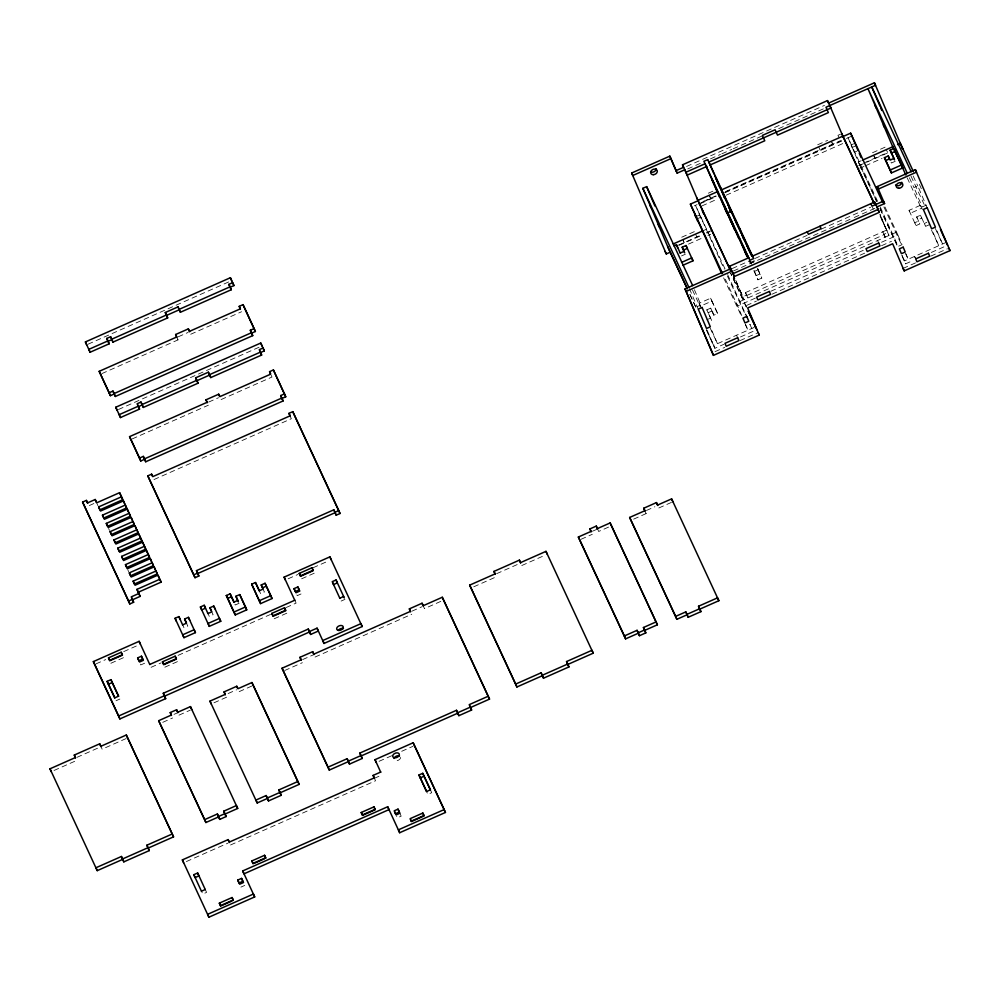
<?xml version="1.0" encoding="UTF-8"?>
<svg xmlns="http://www.w3.org/2000/svg" width="1000" height="1000" viewBox="0 0 1000 1000"><rect width="100%" height="100%" fill="white"/><g stroke="black" fill="none" stroke-linecap="round" stroke-linejoin="round"><path stroke-width="0.75" stroke-dasharray="5 3.75" d="M88.062 344.2L228.787 281.887M178.275 336.788L188.162 332.4M101.838 373.612L178.012 339.888L176.775 336.975M190.725 334.25L241.6 311.725M118.438 409.513L260.575 346.562M686.587 166.45L824.475 105.388M687.738 168.912L701.963 162.625M710.487 158.85L720.438 154.438M721.862 153.812L731.812 149.412M733.225 148.775L761.663 136.188M778.713 128.637L825.625 107.863M208.637 402.1L218.538 397.713M132.213 438.925L208.375 405.188M221.1 399.562L271.975 377.038L270.825 374.562M840.5 134.2L837.962 135.325L839.112 137.8M708.325 193.2L715.387 190.075M817.7 144.762L827.6 140.387M703 201.525L715.738 195.888M725.65 191.488L840.35 140.7M694.362 205.825L697.087 204.613M698.45 204.013L716.375 196.075M724.85 192.312L845.075 139.088M846.438 138.475L851.888 136.062M700.775 203.45L716.413 196.525M724.95 192.75L842.925 140.512M701.925 205.925L717.562 199M726.1 195.225L844.075 142.975M856.812 151.163L854.275 152.287L853.125 149.812L851.05 144.975L853.6 143.837M695.775 216.713L699.587 215.025L698.438 212.55L701.65 219.862M856.012 145.75L852.2 147.438L851.05 144.975M696.688 219.088L700.5 217.387M681.737 237.213L694.463 231.588M872.513 152.738L885.225 147.113M701.963 231.238L709.6 227.862M861.175 160.738L858.4 161.975L876.8 201.55M93.875 503.525L88.787 505.788L87.55 502.875M678.575 245.05L701.05 235.1M706.637 232.625L710.837 230.763M877.638 201.363L848.075 137.75L859.638 164.875L862.412 163.65M863.8 163.038L887.625 152.487L886.475 150.013M679.013 245.325L701.213 235.5M706.762 233.038L709.538 231.812M858.688 165.775L889.212 152.25M154 479.55L291.35 418.725L290.2 416.25M688.487 244.112L702.362 237.975M707.913 235.512L710.688 234.288M859.837 168.25L864 166.4M865.387 165.787L882.038 158.412M681.538 255.925L685.35 254.237M895.2 161.312L891.388 163.012L890.562 161.075M909.35 177.688L913.95 187.587L917.763 185.9L927.175 207.738M732.262 268.512L749.237 261M754.875 258.5L807.075 235.387M821.2 229.125L870.662 207.225M750.537 262.362L754.35 260.663M750.312 263.3L754.125 261.613M733.462 270.963L852.875 218.088M854.287 217.463L875.612 208.012M754.137 271.55L757.962 269.862M756.062 275.675L759.875 273.975L761.787 278.1L757.975 279.788L753.775 270.3M717.613 313.488L711.862 301.112L700.413 306.188L699.175 303.275L710.625 298.212L717.613 313.488L713.8 315.175L710.638 308.15L706.825 309.837L711.9 320.988L706.825 309.837M920.475 205.287L921.712 208.2L910.263 213.263L909.025 210.362L920.475 205.287L922.387 209.412M689.438 288.65L697.1 306.637L700.925 304.95L702.075 307.425M926.025 205.275L922.212 206.962L913.95 187.587M920.487 215.225L921.725 218.125L917.913 219.825L916.675 216.912L920.487 215.225L925.562 226.375L929.375 224.688M746.612 295.087L745.462 292.613L747.85 297.987L746.612 295.087L742.788 296.775L733.587 276.988L744.038 299.675L734.438 277.188M883.962 234.262L885.2 237.162L882.812 231.788L883.962 234.262L887.775 232.575L879.887 215.613L889.013 235.475L879.987 214.312M746.7 295.512L884.05 234.688M708.062 312.738L711.875 311.05M710.638 308.15L712.562 312.262L716.375 310.575M916.012 225.625L919.825 223.938L918.587 221.038L914.775 222.725L916.012 225.625L909.025 210.362M755.35 298.113L737.638 305.963L724.575 277.613M770.863 291.25L863.25 250.338M881.538 242.25L897.887 235L884.825 206.663M706.838 319.775L710.662 318.075M926.862 222.338L924.325 223.463L925.562 226.375M746.513 305.487L756.462 301.087M772.1 294.163L865.913 252.613M881.55 245.7L891.5 241.287M754.237 327.4L713.625 345.387L706.4 329.837M946.375 242.325L904.4 260.912L901.775 255.25L905.638 263.812L913.275 260.438M706.325 329.913L714.875 348.288L723.775 344.35M740.487 336.95L756.838 329.7M931.263 252.475L947.613 245.225M715.062 351.65L724.775 347.35M740.037 340.6L756.688 333.225M903.062 268.412L915.55 262.875M930.812 256.125L947.463 248.75M95.975 663.888L105.688 659.587M123.725 651.6L138.988 644.85M288.137 578.8L297.85 574.5M313.1 567.737L328.363 560.988M239.062 603.3L235.25 604.987L234.013 602.087M110.875 663.263L123.6 657.625M301.65 578.787L314.363 573.15L313.212 570.675M144.6 663.238L140.787 664.925L138.875 660.8M301.038 593.962L297.225 595.65L296.4 593.713M151.1 667.312L161.05 662.913M178.113 655.362L270.5 614.45M286.137 607.525L296.087 603.112L294.85 600.212M164.85 667.2L177.575 661.562M274.225 618.763L286.95 613.125M116.037 700.738L119.85 699.05M341.15 601.062L344.963 599.375M76.938 757.35L100.962 746.712M174.013 714.362L177.838 712.675M302.625 659.587L313.925 654.575M412 611.15L421.887 606.775M496.613 573.688L519.225 563.675M592.425 531.263L597.513 529.012M54.062 770.462L76.675 760.45M126.137 738.55L102.112 749.188L100.875 746.275M162.738 722.337L172.625 717.962M178.988 715.15L190.287 710.138M228.137 693.538L236.612 689.788M284.65 670.525L302.362 662.688M315.075 657.05L411.737 614.25M440.8 601.375L424.45 608.625L423.212 605.712M473.75 586.8L496.35 576.788M521.788 565.525L544.4 555.513M581 539.3L592.3 534.3M608.55 527.1L598.663 531.475L597.837 529.538M646.4 510.5L654.875 506.75M213.975 702.8L226.462 697.262L225.312 694.788M251.762 686.062L239.175 691.637L238.35 689.7M633.65 519.138L646.137 513.6L644.9 510.7M658.85 507.975L671.45 502.4M379.075 761.312L391.8 755.688M401.688 751.3L412.987 746.3M186.375 861.562L228 843.125M374.375 778.312L382 774.938M230.538 844.987L375.525 780.788L374.275 777.875M240.925 887.113L244.737 885.425M919.425 184.375L921.325 188.7M913.162 176L917.763 185.9M911.012 176.175L924.812 205.85M935.325 228.463L942.55 244.013L936.062 228.787M907.2 177.862L921.65 208.95M931.513 230.15L938.737 245.7L932.25 230.487M916.675 216.912L919.825 223.938M873.75 155.65L874.9 158.125L873.662 155.213M915.725 258.875L914.575 256.4L915.812 259.312M883.9 206.925L901.65 245.087M905.588 253.562L908.213 259.225L905.85 253.688M880.275 207.013L898.2 246.375L902.025 244.688L896.65 232.1L736.4 303.062L741.775 315.65L745.588 313.962L746.737 316.438M880.088 208.612L897.825 246.775M859.638 164.875L876.725 201.625M880.013 208.688L897.75 246.85M831.663 142.037L832.812 144.512L831.988 142.575M877.575 240.55L878.725 243.012M749.975 260.663L751.125 263.137L750.3 261.2M709.562 196.1L710.713 198.575L709.475 195.675M746.4 307.013L730.625 273.087L746.325 307.087M725.025 268.938L695.45 205.338L724.188 269.125M727.65 274.587L747.138 317.587M727.475 276.188L745.212 314.35M749.812 324.25L751.787 328.488L750.013 324.338M723.65 277.887L741.4 316.05M745.337 324.525L747.975 330.175L745.612 324.637M695.7 234.488L696.85 236.962M736.525 335.25L737.675 337.725M682.975 240.125L684.125 242.6L682.887 239.688M699.175 303.275L700.45 306.025M692.475 289.988L700.362 306.95M710.212 328.15L717.45 343.7L710.95 328.475M697.1 306.637L698.25 309.113M689.975 294.5L695.888 307.225M689.9 294.575L695.812 307.3M644.987 511.125L646.137 513.6M176.863 337.413L178.012 339.888M262.475 587.863L264.387 591.987L260.575 593.675L259.337 590.775M211.175 610.612L213.1 614.738L209.288 616.425L208.038 613.525M185.863 621.938L187.775 626.05L183.962 627.75L182.712 624.837M96.938 503.5L97.95 505.7M902.038 255.375L905.638 263.812M880.037 214.65L886.625 230.1L741.637 294.3L734.475 277.512M872.4 207.138L873.225 209.075M818.85 147.238L820.088 150.15M757.788 268.712L761.787 278.1M757.588 268.612L759.875 273.975M750.475 261.825L751.462 264.15M753.975 270.4L757.975 279.788M749.762 260.912L750.913 263.6M749.562 260.812L750.713 263.5M749.163 260.625L750.512 263.4M710.625 298.212L711.862 301.112M712.562 312.262L713.8 315.175M694.425 289.725L700.925 304.95M707.138 330.163L714.875 348.288M430.438 789.8L431.675 792.712L427.863 794.4L427.038 792.463M399.925 813.25L401.163 816.162L397.35 817.85L396.525 815.913M127.8 569.725L128.625 571.663M108.625 528.5L109.45 530.438M205.325 889.488L206.562 892.387L202.75 894.075L201.925 892.138M400.562 757.412A3.475 2.275 -23.1 0 1 398.2 760.3A3.475 2.275 -23.1 0 1 394.425 760.138"/><path stroke-width="1.5" d="M86.65 344.825L85.412 341.925L230.387 277.725L233.938 285.575L230.113 287.262L231.262 289.738L180.4 312.262L179.25 309.788L166.525 315.425L165.287 312.512L178 306.887L179.15 309.363L230.025 286.825L228.875 284.363L232.688 282.663L233.938 285.575M109.175 343.8L106.788 338.425L110.6 336.737L111.75 339.2L166.438 314.988L167.675 317.9L112.987 342.113L111.838 339.637L108.025 341.325L109.175 343.8L90.1 352.25L85.412 341.925M176.863 337.413L175.625 334.5L188.337 328.875L189.488 331.35L240.362 308.825L239.213 306.35L243.025 304.65L255.387 331.475L251.575 333.162L250.325 330.25L254.15 328.562M250.325 330.25L252.725 335.637L115.363 396.463L114.213 393.988L110.4 395.675L99.188 371.325L176.775 336.975L175.625 334.5M99.188 371.325L109.162 392.762L112.975 391.075L115.363 396.463M114.125 393.55L251.475 332.725M670.45 252.1L666.287 253.95L631.675 173.012L669.837 156.125L677.175 173.125L684.812 169.75L698.025 200.738L730.238 270M670.987 158.6L632.825 175.487L631.675 173.012M117.013 410.138L115.775 407.238L260.763 343.025L264.3 350.887L260.487 352.575L261.637 355.05L210.763 377.575L209.613 375.1L196.887 380.737L195.65 377.825L208.375 372.2L209.525 374.663L260.4 352.137L259.25 349.663L263.062 347.975L264.3 350.887M195.65 377.825L198.038 383.2L143.35 407.425L140.963 402.038L137.15 403.738L139.537 409.113L120.463 417.562L115.775 407.238M683.337 166.737L682.513 164.8L827.5 100.6L830.95 108.012L708.85 162.087L714.1 174.1M138.3 406.2L119.225 414.65L120.463 417.562M142.113 404.513L196.8 380.3M137.562 404.7L138.387 406.637L142.2 404.95L143.35 407.425M669.837 156.125L676.025 170.65L683.662 167.275M828.65 103.075L874.425 82.8L875.575 85.275L825.975 107.238L828.375 112.613L777.5 135.137L775.113 129.762L762.387 135.387L764.775 140.775L709.762 165.125M667.625 246.45L687.35 288.85L668.863 249.35L642.837 188.325L646.65 186.637L692.663 285.575M706.95 166.375L687.2 175.125L686.05 172.65M207.225 402.725L205.987 399.812L218.713 394.188L219.862 396.65L270.725 374.125L269.575 371.65L273.4 369.963L285.75 396.788L281.938 398.475L280.7 395.562L284.513 393.875M280.7 395.562L283.087 400.95L145.725 461.763L144.575 459.288L140.762 460.988L129.562 436.637L207.138 402.287L205.987 399.812M697.938 200.312L717.337 191.725M721.575 189.838L842.925 136.113M721.688 273.637L690.4 204.125L698.575 200.5M842.475 136.775L850.65 133.162L882.775 202.5M129.562 436.637L139.525 458.075L143.338 456.388L145.725 461.763M144.488 458.862L281.85 398.038M725.625 208.762L723.7 204.638L734.975 230.325L727.537 212.887L731.35 211.2L738.988 228.738M131.662 597.837L132.487 599.775L140.125 596.388L138.887 593.488L131.25 596.862L133.637 602.25L129.825 603.938L82.587 502.088L86.4 500.4L87.55 502.875L95.188 499.5L96.713 502.8L119.612 492.663L122.762 499.688L99.875 509.825L98.637 506.912L121.525 496.775L122.762 499.688M147.8 475.863L151.613 474.175L152.762 476.65L290.113 415.825L288.962 413.35L292.775 411.662L338.775 510.6L340.025 513.5L336.2 515.188L335.05 512.712L197.7 573.538L198.85 576.013L195.037 577.7L147.8 475.863L195.037 577.7M673.175 243.988L702.6 230.963M862.562 160.125L893.375 146.488M897.575 144.625L900.375 143.387L913.438 171.737M673.925 245.912L676.462 244.775L680.263 253.188M890.125 150.162L893.95 148.475L902.85 167.875L891.4 172.938L884.412 157.675L888.225 155.975L890.15 160.1L893.962 158.412L890.125 150.162L894.562 159.95M891.375 153.075L895.188 151.387L902.85 167.875M686.012 245.525L687.25 248.425L683.438 250.113L682.2 247.213L686.012 245.525L693 260.8L682.825 265.3M885.65 160.575L889.475 158.887L888.225 155.975M680.3 253.025L684.112 251.337M103.7 518.062L126.6 507.938L123.438 500.9L100.55 511.037L98.637 506.912M103.287 517.1L102.463 515.163L125.363 505.025L126.6 507.938M681.587 262.4L691.762 257.887L693 260.8M884.412 157.675L890.163 170.037L901.612 164.963M130.425 516.175L129.188 513.275L106.3 523.413L107.537 526.312L130.425 516.175L127.275 509.15L104.388 519.288L102.463 515.163M877.225 186.575L915.387 169.675L916.538 172.15L878.375 189.05L877.225 186.575L884.575 203.575L876.95 206.95L879.338 212.338L734.35 276.537L733.2 274.062M134.262 524.425L133.025 521.512L110.138 531.65L111.375 534.562L134.262 524.425L131.113 517.388L108.212 527.525L106.3 523.413M138.1 532.663L136.862 529.763L113.963 539.9L115.2 542.8L138.1 532.663L134.938 525.638L112.05 535.775L110.138 531.65M730.9 269.113L729.663 266.212L748.737 257.762M752.55 256.075L874.65 202.013L878.1 209.425L733.112 273.625L729.663 266.212M915.387 169.675L950 250.613L904.212 270.887L892.65 243.762L747.663 307.962L759.225 335.087L713.438 355.363L685.025 288.95L730.812 268.688M141.925 540.913L140.688 538L117.8 548.138L119.038 551.05L141.925 540.913L138.775 533.888L115.887 544.025L113.963 539.9M685.025 288.95L686.175 291.425L731.963 271.15L734.35 276.537M145.762 549.15L144.525 546.25L121.638 556.388L122.875 559.288L145.762 549.15L142.613 542.125L119.712 552.263L117.8 548.138M149.6 557.4L148.363 554.5L125.463 564.625L126.7 567.537L149.6 557.4L146.438 550.375L123.55 560.513L121.638 556.388M153.425 565.65L152.188 562.737L129.3 572.875L130.538 575.788L153.425 565.65L150.275 558.612L127.387 568.75L125.463 564.625M157.262 573.888L156.025 570.988L133.138 581.125L134.375 584.025L157.262 573.888L154.113 566.862L131.213 577L129.3 572.875M161.1 582.137L159.863 579.225L136.962 589.362L138.2 592.275L161.1 582.137L157.938 575.1L135.05 585.237L133.138 581.125M198.85 576.013L196.462 570.638L333.812 509.812L334.963 512.288L338.775 510.6M82.587 502.088L128.588 601.025L132.4 599.338M193.8 574.8L197.613 573.112L196.462 570.638M204.213 605.275L205.45 608.188L201.637 609.875L200.4 606.975L204.213 605.275L208 613.688M251.688 584.212L255.5 582.525L259.337 590.775L263.15 589.087L261.238 584.963L265.05 583.275L270.8 595.638L272.038 598.55L260.587 603.612L251.688 584.212L260.587 603.612M176.312 621.188L175.075 618.288L178.888 616.6L182.675 625M226.363 595.538L230.175 593.837L234.013 602.087L237.825 600.4L235.912 596.275L239.725 594.587L245.475 606.95L246.713 609.862L235.263 614.925L226.363 595.538L235.263 614.925M227.6 598.438L231.412 596.75L233.975 602.25M211.175 610.612L209.938 607.712L213.762 606.025L220.75 621.3L209.3 626.362L200.4 606.975M185.863 621.938L184.613 619.025L188.438 617.337L195.425 632.612L183.975 637.675L175.075 618.288M309.413 631.538L317.05 628.162L318.288 631.062L310.663 634.45L308.263 629.062L163.287 693.263L165.675 698.65L119.887 718.925L93.35 661.6L139.137 641.325L149.838 664.6M285.363 580.025L284.113 577.125L329.9 556.85L362.188 626.538L324.038 643.438L317.05 628.162M272.038 598.55L266.288 586.175L262.475 587.863L261.238 584.963M182.712 624.837L186.537 623.15L184.613 619.025M208.038 613.525L211.863 611.838L209.938 607.712M108.488 657.875L121.2 652.25L122.35 654.725L109.637 660.35L108.488 657.875L109.725 660.788L122.45 655.15L121.2 652.25M299.262 573.4L311.975 567.775L313.125 570.25L300.413 575.875L299.262 573.4L300.5 576.312L313.212 570.675L311.975 567.775M259.35 600.712L270.8 595.638M234.025 612.025L245.475 606.95M137.637 657.9L141.45 656.213L143.363 660.325L139.55 662.013L137.637 657.9L138.875 660.8L142.688 659.112L141.45 656.213M294.062 588.625L297.887 586.938L299.8 591.062L295.988 592.75L294.062 588.625L295.3 591.538L299.125 589.837L297.887 586.938M107.125 681.35L110.95 679.663L118.612 696.15L114.8 697.837L107.125 681.35L114.763 697.987M344.325 598L336.05 579.975L332.238 581.663L339.862 598.312M149.863 664.412L294.85 600.212M108.362 684.25L112.188 682.562L118.575 696.3M162.463 661.812L175.175 656.188L176.325 658.662L163.612 664.287L162.463 661.812L163.7 664.725L176.425 659.087L175.175 656.188M271.837 613.387L284.55 607.75L285.7 610.225L272.987 615.862L271.837 613.387L273.075 616.287L285.8 610.662M339.9 598.15L343.725 596.462M93.35 661.6L118.65 716.012L164.438 695.738M163.287 693.263L164.525 696.175L309.513 631.975L310.663 634.45M75.525 757.975L74.287 755.062L99.725 743.8L100.875 746.275L126.312 735.013L173.55 836.862L148.112 848.125L149.262 850.6L123.825 861.862L121.438 856.475L96 867.738L97.238 870.65L122.675 859.388M171.475 715.487L170.238 712.575L176.6 709.762L177.75 712.237L190.463 706.612L237.7 808.45L224.988 814.075L223.75 811.175L236.462 805.537L237.7 808.45M301.212 660.212L299.975 657.312L312.688 651.675L313.837 654.15L410.5 611.35L409.35 608.875L422.062 603.237L423.212 605.712L442.287 597.263L489.525 699.112L470.45 707.562L471.6 710.037L458.888 715.662L457.738 713.188L361.075 755.987L359.837 753.088L456.5 710.288L457.65 712.763L470.363 707.125L469.212 704.65L488.288 696.2M495.2 574.312L493.963 571.4L519.4 560.138L520.55 562.612L545.988 551.35L593.225 653.188L567.788 664.463L566.55 661.55L591.987 650.288L593.225 653.188M589.913 528.913L596.275 526.1L597.425 528.575L610.138 522.938L657.387 624.788L644.663 630.413L645.812 632.888L639.45 635.7L638.3 633.237L625.588 638.862L578.35 537.025L591.062 531.388L589.913 528.913L591.15 531.825M51.238 771.712L50 768.8L75.438 757.537L74.287 755.062M223.75 811.175L226.137 816.55L219.775 819.375L218.625 816.9L205.912 822.525L158.663 720.688L171.388 715.05L170.238 712.575M225.312 694.788L224.075 691.888L236.788 686.25L237.938 688.725L251.925 682.537L299.163 784.375L280.087 792.825L278.85 789.925L297.925 781.475M359.837 753.088L362.225 758.462L349.513 764.1L348.363 761.625L329.288 770.075L282.038 668.225L301.125 659.775L299.975 657.312M566.55 661.55L568.938 666.925L543.5 678.188L542.35 675.725L516.912 686.988L469.675 585.138L495.112 573.875L493.963 571.4M644.987 511.125L643.75 508.225L656.462 502.587L657.613 505.062L671.612 498.875L718.85 600.712L699.775 609.163L698.525 606.25L717.613 597.812L718.85 600.712M211.2 704.025L209.963 701.125L225.225 694.362L224.075 691.888M698.525 606.25L700.925 611.638L688.2 617.263L687.05 614.788L676.875 619.3L629.637 517.45L644.9 510.7L643.75 508.225M149.262 850.6L146.875 845.212L172.312 833.95M158.663 720.688L204.662 819.625L217.387 813.988L218.538 816.462L224.9 813.65M282.038 668.225L328.038 767.163L347.125 758.713L348.275 761.188L360.988 755.562M469.675 585.138L515.675 684.075L541.112 672.812L542.263 675.288L567.7 664.025M578.35 537.025L624.35 635.962L637.062 630.325L638.212 632.8L644.575 629.987L643.425 627.513L656.137 621.875M121.438 856.475L122.587 858.95L148.025 847.688L146.875 845.212M280 792.387L267.288 798.025L266.137 795.55L255.963 800.062L257.2 802.962L267.375 798.462L268.525 800.925L281.238 795.3L278.85 789.925M629.637 517.45L675.638 616.388L685.812 611.888L686.963 614.362L699.675 608.725M376.25 762.562L375.012 759.663L413.162 742.763L445.45 812.45L399.675 832.725L387.7 806.737L242.712 870.938L243.95 873.85L388.938 809.638L387.7 806.737M183.6 862.788L182.362 859.887L228.15 839.613L229.3 842.087L374.275 777.875L373.125 775.413L380.763 772.025M197.662 872.987L198.9 875.9L195.075 877.588L193.837 874.688L197.662 872.987L205.287 889.638M418.95 775L422.762 773.312L430.438 789.8L426.613 791.488L418.95 775L426.575 791.65M420.188 777.913L424.012 776.213L430.4 789.963M251.863 860.925L264.575 855.288L265.725 857.763L253.012 863.4L251.863 860.925L253.1 863.825M361.238 812.487L373.95 806.862L375.1 809.338L362.388 814.963L361.238 812.487L362.475 815.4L375.188 809.762L373.95 806.862M254.513 863.2L264.4 858.825M201.513 891.175L205.325 889.488M237.763 880.088L241.575 878.4L243.5 882.525L239.675 884.212L237.763 880.088L239 883L242.812 881.3L241.575 878.4M398.013 809.125L394.2 810.825L396.112 814.938L399.925 813.25L398.013 809.125L399.25 812.038L395.438 813.725L394.613 811.787M219.35 903.15L232.062 897.525L233.212 900L220.5 905.625L219.35 903.15L220.588 906.062L231.9 901.05M422.837 813.05L410.125 818.675L411.275 821.15L423.988 815.525L422.837 813.05L424.075 815.95L411.362 821.587L410.538 819.65M444.212 809.55L398.425 829.825L399.675 832.725M208.9 917.2L254.688 896.925L253.45 894.025L207.662 914.3L208.9 917.2L182.362 859.887M940.462 229.6L947.613 245.225M901.7 146.725L902.85 149.2L874.425 82.8M948.85 248.137L950 250.613M911.2 171.762L871.762 86.962L880.025 106.337M907.375 173.45L867.95 88.65L892.738 146.762L905.888 175.037M875.062 105.55L876.213 108.025M883.325 124.925L884.475 127.387M884.575 203.575L883.425 201.1L871.988 206.175L870.837 203.7M878.188 209.862L879.338 212.338M841.775 133.637L873.975 202.887M873.9 202.975L843.012 136.537L829.8 105.55M903.062 268.412L904.212 270.887M819.963 226.225L821.112 228.7L808.388 234.325L807.237 231.85M717.938 182.338L716.025 178.225L724.8 198.438M721.137 189.213L719.85 186.462L725 198.538M723.688 194.713L730.175 209.562M735.188 219.438L737.1 223.562M742.85 235.938L751.062 254.812M747.962 246.925L746.688 244.175L752.038 256.35M752.438 256.55L750.525 252.425L752.237 256.45M729.212 208.025L731.125 212.15L728.263 205.438M714.125 184.025L712.2 179.913L727.312 213.837L725.387 209.713M719.875 196.4L731.137 222.075M727.537 212.887L738.812 238.562M733.288 225.25L731.375 221.137L746.475 255.062L744.562 250.938M739.038 237.625L747.825 257.838M744.788 249.988L742.875 245.863L748.225 258.038M748.625 258.238L746.7 254.112L748.425 258.137M719.638 197.35L705.037 163.775L685.962 172.213L682.513 164.8M696.787 197.838L730.3 269.913M748.375 311.25L755.6 326.8M748.3 311.325L756.838 329.7M758.075 332.612L759.225 335.087M676.025 170.65L677.175 173.125M690.4 204.125L722.525 273.45M695.775 216.713L694.625 214.237L697.837 221.55M682.2 247.213L684.712 252.862M642.837 188.325L688.838 287.262M649.95 205.225L651.1 207.7M658.213 224.6L659.362 227.075M665.138 251.475L666.287 253.95M699.775 609.163L700.925 611.638M657.387 624.788L610.138 522.938M567.788 664.463L568.938 666.925M489.525 699.112L442.287 597.263M255.387 331.475L243.025 304.65M285.75 396.788L273.4 369.963M340.025 513.5L292.775 411.662M251.575 333.162L252.725 335.637M281.938 398.475L283.087 400.95M445.45 812.45L413.162 742.763M375.012 759.663L380.725 772.188M165.287 312.512L166.438 314.988M166.525 315.425L167.675 317.9M196.887 380.737L198.038 383.2M284.113 577.125L294.825 600.4M361.075 755.987L362.225 758.462M259.3 590.925L255.5 582.525M246.713 609.862L239.725 594.587M238.425 601.925L235.912 596.275M106.788 338.425L107.938 340.9L88.863 349.338L90.1 352.25M138.387 406.637L139.537 409.113M299.163 784.375L251.925 682.537M280.087 792.825L281.238 795.3M209.963 701.125L257.2 802.962M136.962 589.362L138.887 593.488M138.2 592.275L140.125 596.388M132.487 599.775L133.637 602.25M224.988 814.075L226.137 816.55M164.525 696.175L165.675 698.65M242.712 870.938L254.688 896.925M193.837 874.688L201.475 891.325M173.55 836.862L126.312 735.013M50 768.8L97.238 870.65M880.625 107.713L881.8 110.487M893.95 148.475L895.188 151.387M890.163 170.037L891.4 172.938M850.65 133.162L858.088 150.6M859.262 153.363L861.038 157.513M874.65 202.013L875.85 204.812M827.5 100.6L828.737 103.5M749.15 250.688L739.025 227.688L744.175 239.762M735.763 220.787L741.112 232.95M742.25 235.637L743.975 239.662M737.075 224.613L727.525 202.95L732.1 213.688M721.775 190.588L727.125 202.75M714.675 175.438L719.825 187.512M702.337 210.837L703.55 213.688M676.462 244.775L677.7 247.688M646.65 186.637L654.912 206.012M686.175 291.425L713.438 355.363M671.612 498.875L672.85 501.775M656.462 502.587L657.7 505.5M685.812 611.888L688.2 617.263M675.638 616.388L676.875 619.3M643.425 627.513L645.812 632.888M596.275 526.1L597.513 529.012M637.062 630.325L639.45 635.7M624.35 635.962L625.588 638.862M545.988 551.35L547.225 554.25M519.4 560.138L520.638 563.05M541.112 672.812L543.5 678.188M515.675 684.075L516.912 686.988M469.625 705.625L471.6 710.037M422.062 603.237L423.3 606.15M456.5 710.288L458.888 715.662M409.35 608.875L410.588 611.775M333.812 509.812L336.2 515.188M260.763 343.025L262 345.938M288.962 413.35L290.2 416.25M230.387 277.725L231.637 280.625M269.575 371.65L270.4 373.587M259.662 350.637L261.637 355.05M239.213 306.35L240.45 309.25M228.875 284.363L231.262 289.738M362.188 626.538L360.95 623.638L322.8 640.525L324.038 643.438M422.762 773.312L424.012 776.213M329.9 556.85L331.138 559.75M336.05 579.975L337.3 582.888L333.475 584.575L332.65 582.638M218.713 394.188L219.537 396.125M208.375 372.2L210.763 377.575M188.337 328.875L189.575 331.775M178 306.887L180.4 312.262M373.125 775.413L374.375 778.312M308.263 629.062L309.513 631.975M312.688 651.675L313.925 654.575M284.55 607.75L285.387 609.688M347.125 758.713L349.513 764.1M265.05 583.275L266.288 586.175M328.038 767.163L329.288 770.075M230.175 593.837L231.412 596.75M140.963 402.038L142.2 404.95M110.6 336.737L112.987 342.113M220.75 621.3L219.513 618.387L208.062 623.462L209.3 626.362M213.762 606.025L215 608.925M151.613 474.175L152.438 476.112M143.338 456.388L144.575 459.288M112.975 391.075L114.213 393.988M139.525 458.075L140.762 460.988M236.788 686.25L237.613 688.188M109.162 392.762L110.4 395.675M266.137 795.55L268.525 800.925M195.425 632.612L194.188 629.7L182.738 634.775L183.975 637.675M188.438 617.337L189.675 620.237M178.888 616.6L180.125 619.5M157.938 575.1L159.188 578.013M154.113 566.862L155.35 569.763M150.275 558.612L151.512 561.525M146.438 550.375L147.675 553.275M142.613 542.125L143.85 545.037M138.775 533.888L140.013 536.788M134.938 525.638L136.175 528.538M131.113 517.388L132.35 520.3M127.275 509.15L128.512 512.05M123.438 500.9L124.675 503.812M119.612 492.663L120.85 495.562M264.575 855.288L265.812 858.2M190.463 706.612L191.7 709.513M95.188 499.5L96.425 502.4M176.6 709.762L177.838 712.675M86.4 500.4L87.638 503.312M128.588 601.025L129.825 603.938M217.387 813.988L219.775 819.375M228.15 839.613L229.387 842.513M139.137 641.325L140.375 644.237M204.662 819.625L205.912 822.525M232.062 897.525L233.312 900.425M110.95 679.663L112.188 682.562M118.65 716.012L119.887 718.925M99.725 743.8L100.962 746.712M122.587 858.95L123.825 861.862M394.012 758.425A3.475 2.275 -23.1 0 1 399.525 755.987M338.275 630.4A3.475 2.275 -23.1 0 1 343.475 628.612M901.712 182.237A3.475 2.637 -24.9 0 1 899.412 185.387A3.475 2.637 -24.9 0 1 895.575 184.95M656.162 168.675A3.475 2.637 -24.9 0 1 654.262 171.625A3.475 2.637 -24.9 0 1 650.588 171.838M707.7 159.613L703.888 161.3L749.887 260.238L753.7 258.55L707.7 159.613M702.075 307.425L698.25 309.113L706.513 328.488L710.337 326.8L702.075 307.425M927.175 207.738L923.363 209.438L931.625 228.8L935.438 227.113L927.175 207.738M769.35 291.45L756.625 297.087L757.862 299.988L770.588 294.363L769.35 291.45M878.725 243.012L866 248.65L867.237 251.562L879.963 245.925L878.725 243.012M746.737 316.438L742.925 318.125L744.987 322.962L748.8 321.275L746.737 316.438M903.175 247.162L899.35 248.85L901.425 253.7L905.238 252.013L903.175 247.162M737.675 337.725L724.95 343.35L726.2 346.262L738.913 340.625L737.675 337.725M928.45 253.25L915.725 258.875L916.963 261.788L929.688 256.15L928.45 253.25M394.438 757.788A3.475 2.275 -23.1 0 0 399.325 754.513A3.475 2.275 -23.1 0 0 394.263 753.713A3.475 2.275 -23.1 0 0 394.438 757.788M338.387 630.413A3.475 2.275 -23.1 0 0 343.275 627.137A3.475 2.275 -23.1 0 0 338.212 626.337A3.475 2.275 -23.1 0 0 338.387 630.413M898.825 188.238A3.475 2.637 -24.9 0 0 902.7 184.037A3.475 2.637 -24.9 0 0 897.038 184.05A3.475 2.637 -24.9 0 0 898.825 188.238M653.275 174.688A3.475 2.637 -24.9 0 0 657.15 170.475A3.475 2.637 -24.9 0 0 651.488 170.487A3.475 2.637 -24.9 0 0 653.275 174.688"/></g></svg>
